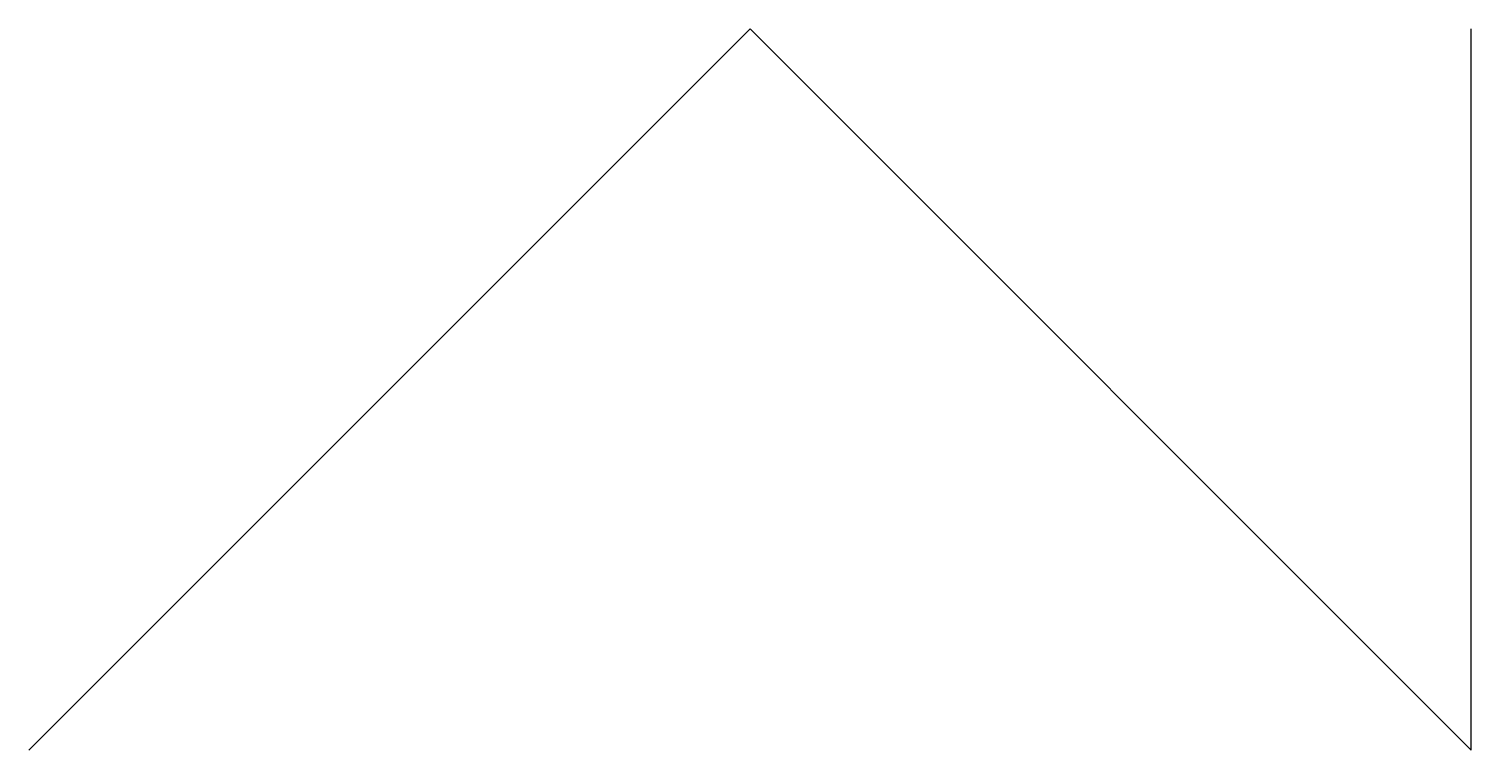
# Model space of a CAD drawing. Extents: x 0 to 20, y 0 to 10.
import ezdxf

# ---------------------------------------------------------------- set-up
doc = ezdxf.new("R2010")
doc.units = 0
doc.layers.add('DEFAULT', color=18, linetype='CONTINUOUS')

msp = doc.modelspace()

# ---------------------------------------------------------------- linework, layer by layer
at = {"layer": 'DEFAULT'}
msp.add_lwpolyline([(0, 0), (10, 10), (20, 0), (20, 10)], dxfattribs=at)

doc.saveas('drawing.dxf')
